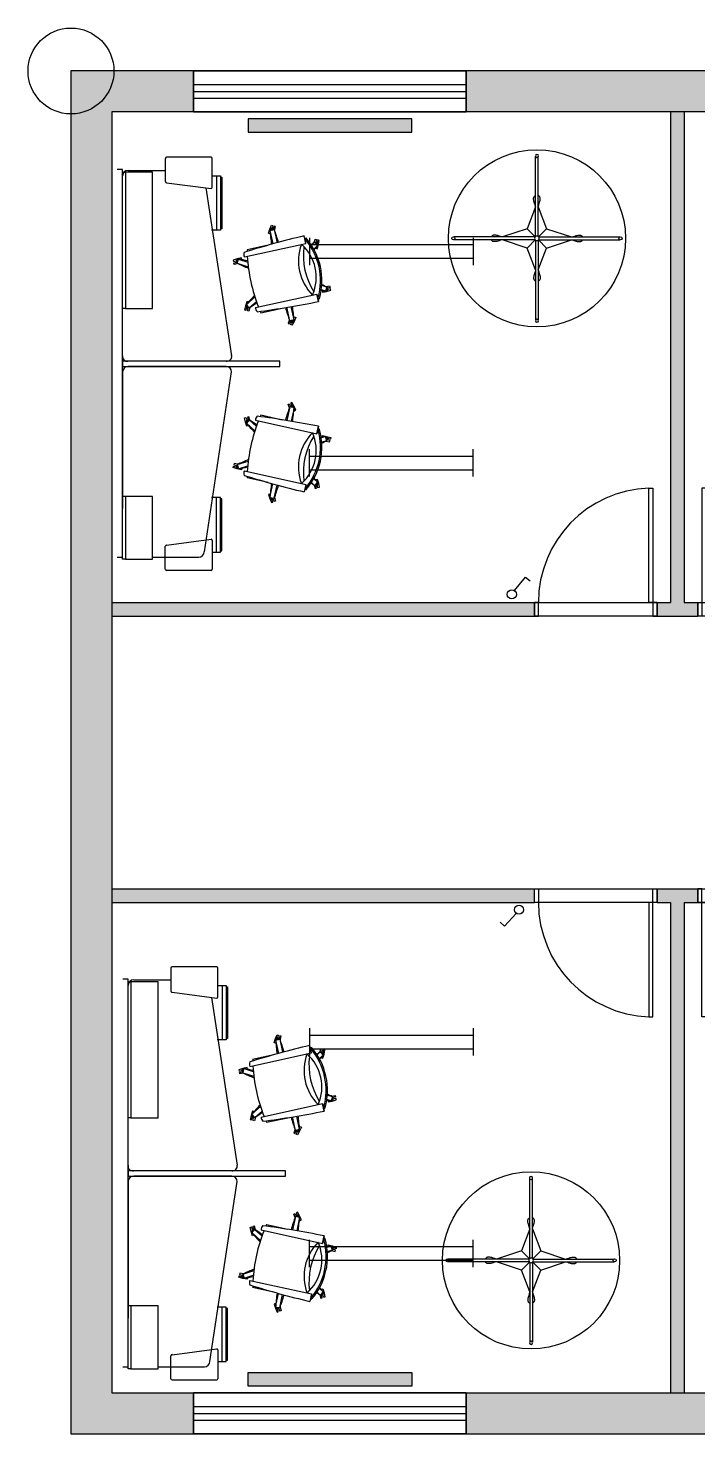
# Model space of a CAD drawing. Header units: millimetres. Extents: x -315 to 108661, y -1189 to 22294.
# Drawn here: x -315 to 4600, y 0 to 10315 of the extents above; entities that cross this region are included whole.
import ezdxf

# ---------------------------------------------------------------- set-up
doc = ezdxf.new("R2010")
doc.units = ezdxf.units.MM
for name, color, linetype in [('Doors', 150, 'Continuous'), ('ExternalWalls', 7, 'Continuous'), ('FurnitureBlock', 7, 'Continuous'), ('Hatch', 252, 'Continuous'), ('InternalWalls', 7, 'Continuous'), ('Lighting', 30, 'Continuous'), ('Radiators', 10, 'Continuous'), ('Windows', 92, 'Continuous')]:
    doc.layers.add(name, color=color, linetype=linetype)

# ---------------------------------------------------------------- blocks, each defined once
blk = doc.blocks.new('Window01')
at = {"layer": 'Windows'}
for points in [[(0, 300), (0, 0)], [(2000, 300), (2000, 0)], [(0, 200), (2000, 200)], [(0, 150), (2000, 150)], [(0, 100), (2000, 100)]]:
    blk.add_lwpolyline(points, dxfattribs=at)
blk.add_lwpolyline([(0, 0), (2000, 0), (2000, 300), (0, 300)], close=True, dxfattribs=at)
blk = doc.blocks.new('Light01')
at = {"layer": 'Lighting'}
for p, q in [((-600, 150), (-600, -50)), ((600, 150), (600, -50))]:
    blk.add_line(p, q, dxfattribs=at)
for points in [[(-600, 100), (600, 100)], [(-600, 0), (600, 0)]]:
    blk.add_lwpolyline(points, dxfattribs=at)
blk = doc.blocks.new('A$Cb02a9d20')
at = {"layer": 'FurnitureBlock', "color": 18, "linetype": 'ByBlock', "lineweight": -2, "true_color": 0x000000}
for p, q in [((6999, 15413), (6999, 15310)), ((7335, 15422), (7008, 15422)), ((7344, 15310), (7344, 15413)), ((6686, 15331), (6646, 15331)), ((6686, 12487), (6686, 15331)), ((6686, 14313), (6686, 15313)), ((6686, 15313), (6706, 15313)), ((6686, 13966), (6686, 15286)), ((6706, 15313), (6706, 14313)), ((6906, 15313), (6706, 15313)), ((6726, 15326), (6999, 15326)), ((6906, 14313), (6906, 15313)), ((6999, 15310), (6999, 15244)), ((7344, 15201), (7344, 15310)), ((7344, 15286), (7405, 15286)), ((7375, 15286), (7375, 14886)), ((7405, 15286), (7405, 14886)), ((7405, 15286), (7405, 15276)), ((7405, 15276), (7415, 15276)), ((7415, 15276), (7415, 14896)), ((7008, 15235), (7335, 15192)), ((7297, 15197), (7486, 13966)), ((7405, 14886), (7338, 14886)), ((7415, 14896), (7405, 14896)), ((7757, 14864), (7766, 14895)), ((7767, 14861), (7757, 14864)), ((7766, 14895), (7779, 14924)), ((7767, 14885), (7798, 14892)), ((7767, 14885), (7789, 14786)), ((7769, 14867), (7767, 14861)), ((7779, 14924), (7788, 14920)), ((7785, 14910), (7781, 14901)), ((7788, 14920), (7785, 14910)), ((7795, 14906), (7791, 14897)), ((7798, 14916), (7795, 14906)), ((7808, 14913), (7798, 14916)), ((7798, 14892), (7819, 14795)), ((7800, 14886), (7808, 14913)), ((7579, 14691), (8030, 14790)), ((7755, 14777), (7599, 14743)), ((8030, 14790), (8018, 14845)), ((8095, 14798), (8072, 14776)), ((8117, 14774), (8088, 14748)), ((8091, 14794), (8099, 14820)), ((8095, 14798), (8117, 14774)), ((8099, 14820), (8109, 14818)), ((8105, 14760), (8103, 14754)), ((8103, 14754), (8113, 14751)), ((8106, 14808), (8104, 14798)), ((8109, 14818), (8106, 14808)), ((8113, 14751), (8123, 14781)), ((8117, 14805), (8114, 14795)), ((8119, 14815), (8117, 14805)), ((8129, 14812), (8119, 14815)), ((8123, 14781), (8129, 14812)), ((7527, 14676), (7497, 14667)), ((7497, 14667), (7500, 14657)), ((7500, 14657), (7510, 14659)), ((7503, 14646), (7513, 14649)), ((7510, 14659), (7520, 14662)), ((7513, 14649), (7522, 14652)), ((7558, 14683), (7527, 14676)), ((7527, 14645), (7536, 14675)), ((7536, 14675), (7604, 14653)), ((7555, 14671), (7561, 14673)), ((7561, 14673), (7558, 14683)), ((7505, 14636), (7503, 14646)), ((7532, 14642), (7505, 14636)), ((7527, 14645), (7608, 14619)), ((8174, 14439), (8144, 14449)), ((8184, 14469), (8147, 14481)), ((8156, 14443), (8150, 14441)), ((8150, 14441), (8153, 14431)), ((8184, 14469), (8174, 14439)), ((8178, 14472), (8205, 14478)), ((8183, 14437), (8213, 14447)), ((8198, 14465), (8188, 14462)), ((8201, 14455), (8191, 14452)), ((8208, 14467), (8198, 14465)), ((8211, 14457), (8201, 14455)), ((8205, 14478), (8208, 14467)), ((8213, 14447), (8211, 14457)), ((7597, 14362), (7588, 14332)), ((7594, 14340), (7657, 14397)), ((7615, 14316), (7594, 14340)), ((7608, 14360), (7597, 14362)), ((7606, 14354), (7608, 14360)), ((7615, 14316), (7668, 14364)), ((7661, 14319), (8112, 14418)), ((8112, 14418), (8124, 14363)), ((8124, 14363), (8112, 14418)), ((8153, 14431), (8183, 14437)), ((6706, 14313), (6686, 14313)), ((6706, 14313), (6906, 14313)), ((7588, 14332), (7581, 14302)), ((7581, 14302), (7591, 14299)), ((7591, 14299), (7594, 14309)), ((7594, 14309), (7597, 14319)), ((7601, 14296), (7604, 14306)), ((7612, 14293), (7601, 14296)), ((7604, 14306), (7607, 14316)), ((7620, 14320), (7612, 14293)), ((7701, 14281), (7856, 14315)), ((7913, 14222), (7891, 14321)), ((7944, 14229), (7922, 14326)), ((7942, 14241), (7943, 14241)), ((7943, 14241), (7947, 14251)), ((7957, 14246), (7944, 14217)), ((7947, 14251), (7957, 14246)), ((7911, 14228), (7900, 14205)), ((7900, 14205), (7909, 14200)), ((7909, 14200), (7914, 14209)), ((7944, 14229), (7913, 14222)), ((7914, 14209), (7918, 14218)), ((7918, 14195), (7923, 14204)), ((7927, 14190), (7918, 14195)), ((7923, 14204), (7928, 14213)), ((7944, 14217), (7927, 14190)), ((7839, 13926), (6686, 13926)), ((6686, 13926), (6686, 13886)), ((7446, 13926), (6726, 13926)), ((7839, 13886), (7839, 13926)), ((6686, 13886), (7839, 13886)), ((6686, 13847), (6686, 12844)), ((7446, 13887), (6726, 13887)), ((7286, 12527), (7486, 13847)), ((7927, 13622), (7918, 13617)), ((7918, 13617), (7923, 13607)), ((7944, 13594), (7927, 13622)), ((7581, 13510), (7591, 13513)), ((7591, 13513), (7594, 13503)), ((7612, 13518), (7601, 13516)), ((7601, 13516), (7604, 13505)), ((7620, 13492), (7612, 13518)), ((7701, 13531), (7856, 13496)), ((7913, 13590), (7891, 13491)), ((7900, 13607), (7909, 13612)), ((7911, 13583), (7900, 13607)), ((7909, 13612), (7914, 13603)), ((7944, 13583), (7913, 13590)), ((7914, 13603), (7918, 13594)), ((7944, 13583), (7922, 13486)), ((7923, 13607), (7928, 13598)), ((7942, 13571), (7943, 13570)), ((7943, 13570), (7947, 13561)), ((7957, 13566), (7944, 13594)), ((7947, 13561), (7957, 13566)), ((7588, 13479), (7581, 13510)), ((7597, 13449), (7588, 13479)), ((7594, 13503), (7597, 13493)), ((7615, 13495), (7594, 13472)), ((7594, 13472), (7657, 13415)), ((7608, 13452), (7597, 13449)), ((7604, 13505), (7607, 13496)), ((7606, 13458), (7608, 13452)), ((7615, 13495), (7668, 13447)), ((7661, 13492), (8112, 13393)), ((8112, 13393), (8124, 13448)), ((8124, 13448), (8112, 13393)), ((8174, 13372), (8144, 13363)), ((8184, 13342), (8147, 13331)), ((8150, 13371), (8153, 13381)), ((8156, 13369), (8150, 13371)), ((8153, 13381), (8183, 13374)), ((8184, 13342), (8174, 13372)), ((8178, 13340), (8205, 13334)), ((8183, 13374), (8213, 13365)), ((8198, 13347), (8188, 13350)), ((8201, 13357), (8191, 13360)), ((8208, 13344), (8198, 13347)), ((8211, 13354), (8201, 13357)), ((8205, 13334), (8208, 13344)), ((8213, 13365), (8211, 13354)), ((7497, 13145), (7500, 13155)), ((7527, 13135), (7497, 13145)), ((7500, 13155), (7510, 13152)), ((7505, 13175), (7503, 13165)), ((7503, 13165), (7513, 13163)), ((7532, 13170), (7505, 13175)), ((7510, 13152), (7520, 13150)), ((7513, 13163), (7522, 13160)), ((7527, 13167), (7608, 13193)), ((7527, 13167), (7536, 13137)), ((7558, 13129), (7527, 13135)), ((7536, 13137), (7604, 13159)), ((7555, 13140), (7561, 13139)), ((7561, 13139), (7558, 13129)), ((7579, 13121), (8030, 13022)), ((7755, 13035), (7599, 13069)), ((7767, 12926), (7789, 13025)), ((7798, 12920), (7819, 13017)), ((8030, 13022), (8018, 12966)), ((8095, 13014), (8072, 13036)), ((8117, 13037), (8088, 13063)), ((8091, 13018), (8099, 12991)), ((8095, 13014), (8117, 13037)), ((8103, 13058), (8113, 13060)), ((8105, 13052), (8103, 13058)), ((8106, 13004), (8104, 13014)), ((8109, 12994), (8106, 13004)), ((8113, 13060), (8123, 13030)), ((8117, 13007), (8114, 13017)), ((8119, 12997), (8117, 13007)), ((8129, 12999), (8119, 12997)), ((8123, 13030), (8129, 12999)), ((6686, 12473), (6686, 12934)), ((6906, 12934), (6686, 12934)), ((6706, 12934), (6706, 12473)), ((6906, 12473), (6906, 12934)), ((7405, 12925), (7338, 12925)), ((7375, 12525), (7375, 12925)), ((7405, 12525), (7405, 12925)), ((7415, 12915), (7405, 12915)), ((7415, 12535), (7415, 12915)), ((7767, 12951), (7757, 12947)), ((7757, 12947), (7766, 12917)), ((7766, 12917), (7779, 12888)), ((7769, 12945), (7767, 12951)), ((7767, 12926), (7798, 12920)), ((7785, 12902), (7781, 12911)), ((7788, 12892), (7785, 12902)), ((7795, 12905), (7791, 12915)), ((7798, 12895), (7795, 12905)), ((7808, 12899), (7798, 12895)), ((7800, 12925), (7808, 12899)), ((8099, 12991), (8109, 12994)), ((7779, 12888), (7788, 12892)), ((7008, 12576), (7335, 12619)), ((7344, 12611), (7344, 12502)), ((6646, 12487), (6686, 12487)), ((6906, 12487), (7246, 12487)), ((6999, 12502), (6999, 12568)), ((6999, 12399), (6999, 12502)), ((7344, 12525), (7405, 12525)), ((7344, 12502), (7344, 12399)), ((7405, 12525), (7405, 12535)), ((7405, 12535), (7415, 12535)), ((6706, 12473), (6686, 12473)), ((6706, 12473), (6906, 12473)), ((7335, 12390), (7008, 12390))]:
    blk.add_line(p, q, dxfattribs=at)
for centre, radius, start, end in [((7008, 15413), 8.62, 90, 180), ((7335, 15413), 8.62, 0, 90), ((6726, 15286), 40, 90, 180), ((7008, 15244), 8.61, 179.9365, 270.0635), ((7335, 15201), 8.62, 270, 0), ((9641, 15047), 1881, 184.948, 188.0707), ((7782, 14889), 12.1, 12.3957, 192.3957), ((7782, 14889), 5.25, 12.3957, 192.3957), ((6029, 14254), 1881, 16.8027, 19.8435), ((9599, 8242), 6790, 103.4675, 107.3217), ((8329, 14661), 353, 159.7779, 225.0136), ((7783, 14541), 324, 336.3869, 48.4046), ((8521, 14703), 509, 173.0346, 211.7569), ((8031, 14823), 5.33, 51.0848, 229.4686), ((7667, 14516), 471, 344.6886, 40.1029), ((7667, 14516), 481, 344.4644, 40.3271), ((9173, 13256), 1881, 124.948, 125.9111), ((6679, 15987), 1881, 318.6276, 319.8435), ((8106, 14786), 12.1, 312.3957, 132.3957), ((8106, 14786), 5.25, 312.3957, 132.3957), ((7532, 14660), 12.1, 72.3957, 252.3957), ((7532, 14660), 5.25, 72.3957, 252.3957), ((7205, 12823), 1881, 77.7527, 79.8435), ((7620, 14710), 44.9, 161.3913, 204.5575), ((8797, 14764), 1198, 181.0217, 181.5784), ((8797, 14764), 1198, 183.2555, 201.536), ((8323, 16348), 1881, 244.948, 247.6954), ((8506, 16290), 1881, 258.8804, 259.8435), ((7387, 12766), 1881, 64.948, 66.1639), ((8179, 14454), 12.1, 252.3957, 72.3957), ((8179, 14454), 5.25, 252.3957, 72.3957), ((9031, 13127), 1881, 137.0961, 139.8435), ((6538, 15858), 1881, 304.948, 307.0388), ((6790, 21021), 6790, 277.4698, 281.324), ((8126, 14389), 5.33, 155.3229, 333.7067), ((7605, 14328), 12.1, 132.3957, 312.3957), ((7605, 14328), 5.25, 132.3957, 312.3957), ((7706, 14320), 44.9, 180.234, 223.4002), ((8797, 14764), 1198, 203.2131, 203.7698), ((9682, 14860), 1881, 196.7208, 199.8435), ((6070, 14066), 1881, 4.948, 7.9888), ((7928, 14225), 12.1, 192.3957, 12.3957), ((7928, 14225), 5.25, 192.3957, 12.3957), ((6718, 13959), 33.6, 167.6484, 282.3516), ((7452, 13960), 34.3, 259.5388, 10.4612), ((6726, 13847), 40, 90, 180), ((7446, 13847), 40, 0, 90), ((7706, 13492), 44.9, 136.5998, 179.766), ((6790, 6790), 6790, 78.676, 82.5302), ((8797, 13048), 1198, 156.2302, 156.7869), ((9682, 12951), 1881, 160.1565, 163.2792), ((7928, 13586), 12.1, 347.6043, 167.6043), ((7928, 13586), 5.25, 347.6043, 167.6043), ((6070, 13745), 1881, 352.0112, 355.052), ((7605, 13484), 12.1, 47.6043, 227.6043), ((9031, 14685), 1881, 220.1565, 222.9039), ((7605, 13484), 5.25, 47.6043, 227.6043), ((8797, 13048), 1198, 158.464, 176.7445), ((6538, 11954), 1881, 52.9612, 55.052), ((7667, 13296), 471, 319.8971, 15.3114), ((7667, 13296), 481, 319.6729, 15.5356), ((8126, 13423), 5.33, 26.2933, 204.6771), ((8329, 13151), 353, 134.9864, 200.2221), ((7783, 13271), 324, 311.5954, 23.6131), ((8521, 13108), 509, 148.2431, 186.9654), ((8506, 11521), 1881, 100.1565, 101.1196), ((7387, 15046), 1881, 293.8361, 295.052), ((8179, 13357), 12.1, 287.6043, 107.6043), ((8179, 13357), 5.25, 287.6043, 107.6043), ((8323, 11463), 1881, 112.3046, 115.052), ((7532, 13152), 12.1, 107.6043, 287.6043), ((7532, 13152), 5.25, 107.6043, 287.6043), ((7205, 14988), 1881, 280.1565, 282.2473), ((7620, 13102), 44.9, 155.4425, 198.6087), ((9599, 19570), 6790, 252.6783, 256.5325), ((8797, 13048), 1198, 178.4216, 178.9783), ((9641, 12764), 1881, 171.9293, 175.052), ((6029, 13558), 1881, 340.1565, 343.1973), ((9173, 14556), 1881, 234.0889, 235.052), ((6679, 11825), 1881, 40.1565, 41.3724), ((8106, 13026), 12.1, 227.6043, 47.6043), ((8106, 13026), 5.25, 227.6043, 47.6043), ((7782, 12923), 12.1, 167.6043, 347.6043), ((7782, 12923), 5.25, 167.6043, 347.6043), ((8031, 12989), 5.33, 130.5314, 308.9152), ((7335, 12611), 8.62, 0, 90), ((7008, 12568), 8.61, 89.9365, 180.0635), ((7243, 12529), 42.2, 272.9424, 357.0576), ((7008, 12399), 8.62, 180, 270), ((7335, 12399), 8.62, 270, 0)]:
    blk.add_arc(centre, radius, start, end, dxfattribs=at)
blk = doc.blocks.new('A$Cbda17486')
at = {"layer": 'FurnitureBlock', "color": 18, "linetype": 'Continuous', "true_color": 0x000000}
for p, q in [((640, 663), (640, 1251)), ((660, 663), (660, 1251)), ((637, 660), (41, 660)), ((637, 640), (41, 640)), ((579, 721), (638, 662)), ((579, 579), (638, 638)), ((640, 637), (640, 49)), ((660, 637), (660, 49)), ((721, 721), (662, 662)), ((721, 579), (662, 638)), ((663, 660), (1259, 660)), ((663, 640), (1259, 640))]:
    blk.add_line(p, q, dxfattribs=at)
for points in [[(640, 881), (636, 895), (633, 906), (630, 916), (628, 923), (627, 929), (626, 934), (626, 938), (626, 942), (626, 945), (627, 948), (628, 951), (629, 954), (631, 956), (633, 959), (636, 961), (640, 963)], [(660, 881), (664, 895), (667, 906), (670, 916), (672, 923), (673, 929), (674, 934), (674, 938), (674, 942), (674, 945), (673, 948), (672, 951), (671, 954), (669, 956), (667, 959), (664, 961), (660, 963)], [(640, 881), (579, 721), (397, 660)], [(660, 881), (721, 721), (903, 660)], [(397, 660), (383, 664), (372, 667), (362, 670), (355, 672), (348, 673), (344, 674), (340, 674), (336, 674), (333, 674), (330, 673), (327, 672), (324, 671), (322, 669), (319, 667), (317, 664), (315, 660)], [(397, 640), (383, 636), (372, 633), (362, 630), (355, 628), (348, 627), (344, 626), (340, 626), (336, 626), (333, 626), (330, 627), (327, 628), (324, 629), (322, 631), (319, 633), (317, 636), (315, 640)], [(640, 419), (579, 579), (397, 640)], [(660, 419), (721, 579), (903, 640)], [(903, 660), (917, 664), (928, 667), (938, 670), (945, 672), (952, 673), (956, 674), (960, 674), (964, 674), (967, 674), (970, 673), (973, 672), (976, 671), (978, 669), (981, 667), (983, 664), (985, 660)], [(903, 640), (917, 636), (928, 633), (938, 630), (945, 628), (952, 627), (956, 626), (960, 626), (964, 626), (967, 626), (970, 627), (973, 628), (976, 629), (978, 631), (981, 633), (983, 636), (985, 640)], [(640, 419), (636, 405), (633, 394), (630, 384), (628, 377), (627, 371), (626, 366), (626, 362), (626, 358), (626, 355), (627, 352), (628, 349), (629, 346), (631, 344), (633, 341), (636, 339), (640, 337)], [(660, 419), (664, 405), (667, 394), (670, 384), (672, 377), (673, 371), (674, 366), (674, 362), (674, 358), (674, 355), (673, 352), (672, 349), (671, 346), (669, 344), (667, 341), (664, 339), (660, 337)]]:
    blk.add_lwpolyline(points, dxfattribs=at)
at = {"layer": 'FurnitureBlock', "color": 18, "true_color": 0x000000}
blk.add_circle((650, 650), 650, dxfattribs=at)
at = {"layer": 'FurnitureBlock', "color": 18, "linetype": 'Continuous', "true_color": 0x000000}
for centre in [(37, 650), (1263, 650)]:
    blk.add_circle(centre, 11.2, dxfattribs=at)
for centre, radius, start, end in [((650, 1255), 11.2, 90, 270), ((650, 1255), 11.2, 270, 90), ((650, 650), 16.8, 90, 270), ((650, 650), 16.8, 270, 90), ((650, 45), 11.2, 90, 270), ((650, 45), 11.2, 270, 90)]:
    blk.add_arc(centre, radius, start, end, dxfattribs=at)
blk = doc.blocks.new('A$C94d0bfde')
at = {"layer": 'Lighting', "color": 116, "true_color": 0x136734}
blk.add_lwpolyline([(52, 61), (134, 159), (167, 131)], dxfattribs=at)
blk.add_circle((33, 33), 33.4, dxfattribs=at)
blk = doc.blocks.new('A$C867aae40')
at = {"layer": 'Radiators'}
h = blk.add_hatch(color=256, dxfattribs=at)
h.dxf.hatch_style = 1
h.paths.add_polyline_path([(0, 100), (0, 0), (1200, 0), (1200, 100)])
blk.add_lwpolyline([(0, 0), (1200, 0), (1200, 100), (0, 100)], close=True, dxfattribs=at)
blk = doc.blocks.new('*U81')
at = {"layer": 'Doors'}
for points in [[(30, 100), (59, 100), (59, 940), (30, 940)], [(0, 100), (30, 100), (30, 0), (0, 0)], [(870, 100), (900, 100), (900, 0), (870, 0)]]:
    blk.add_lwpolyline(points, close=True, dxfattribs=at)
blk.add_arc((30, 100), 840, 0, 88.0155, dxfattribs=at)
blk = doc.blocks.new('*U80')
at = {"layer": 'Doors'}
for points in [[(870, 100), (841, 100), (841, 940), (870, 940)], [(30, 100), (0, 100), (0, 0), (30, 0)], [(900, 100), (870, 100), (870, 0), (900, 0)]]:
    blk.add_lwpolyline(points, close=True, dxfattribs=at)
blk.add_arc((870, 100), 840, 91.9845, 180, dxfattribs=at)
blk = doc.blocks.new('*U82')
at = {"layer": 'Doors'}
for points in [[(30, 0), (0, 0), (0, 100), (30, 100)], [(870, 0), (841, 0), (841, -840), (870, -840)], [(900, 0), (870, 0), (870, 100), (900, 100)]]:
    blk.add_lwpolyline(points, close=True, dxfattribs=at)
blk.add_arc((870, 0), 840, 180, 268.0155, dxfattribs=at)
blk = doc.blocks.new('*U83')
at = {"layer": 'Doors'}
for points in [[(0, 0), (30, 0), (30, 100), (0, 100)], [(30, 0), (59, 0), (59, -840), (30, -840)], [(870, 0), (900, 0), (900, 100), (870, 100)]]:
    blk.add_lwpolyline(points, close=True, dxfattribs=at)
blk.add_arc((30, 0), 840, 271.9845, 0, dxfattribs=at)

msp = doc.modelspace()

# ---------------------------------------------------------------- hatches: boundary and pattern name
at = {"layer": 'Hatch'}
h = msp.add_hatch(color=256, dxfattribs=at)
h.dxf.hatch_style = 1
h.paths.add_polyline_path([(300, 9700), (900, 9700), (900, 10000), (0, 10000), (0, 0), (900, 0), (900, 300), (300, 300)])
h.paths.add_polyline_path([(6500, 10000), (2900, 10000), (2900, 9700), (6500, 9700)])
h.paths.add_polyline_path([(12600, 10000), (8500, 10000), (8500, 9700), (12600, 9700)])
h.paths.add_polyline_path([(17100, 10000), (14600, 10000), (14600, 9700), (17100, 9700)])
h.paths.add_polyline_path([(20000, 10000), (19100, 10000), (19100, 9700), (19700, 9700), (19700, 5900), (20000, 5900)])
h.paths.add_polyline_path([(20000, 4100), (19700, 4100), (19700, 300), (19100, 300), (19100, 0), (20000, 0)])
h.paths.add_polyline_path([(17100, 300), (14600, 300), (14600, 0), (17100, 0)])
h.paths.add_polyline_path([(12600, 300), (8500, 300), (8500, 0), (12600, 0)])
h.paths.add_polyline_path([(6500, 300), (2900, 300), (2900, 0), (6500, 0)])
h = msp.add_hatch(color=256, dxfattribs=at)
h.dxf.hatch_style = 1
h.paths.add_polyline_path([(4500, 9700), (4400, 9700), (4400, 6100), (4300, 6100), (4300, 6000), (4600, 6000), (4600, 6100), (4500, 6100)])
h.paths.add_polyline_path([(3400, 6100), (300, 6100), (300, 6000), (3400, 6000)])
h.paths.add_polyline_path([(3400, 4000), (300, 4000), (300, 3900), (3400, 3900)])
h.paths.add_polyline_path([(4600, 4000), (4300, 4000), (4300, 3900), (4400, 3900), (4400, 300), (4500, 300), (4500, 3900), (4600, 3900)])
h.paths.add_polyline_path([(15600, 4000), (5500, 4000), (5500, 3900), (10500, 3900), (10500, 300), (10600, 300), (10600, 3900), (15600, 3900)])
h.paths.add_polyline_path([(15600, 6100), (10600, 6100), (10600, 9700), (10500, 9700), (10500, 6100), (5500, 6100), (5500, 6000), (15600, 6000)])
h.paths.add_polyline_path([(16700, 4000), (16500, 4000), (16500, 3900), (16600, 3900), (16600, 300), (16700, 300)])
h.paths.add_polyline_path([(18700, 6100), (16700, 6100), (16700, 9700), (16600, 9700), (16600, 6100), (16500, 6100), (16500, 6000), (18700, 6000)])
h.paths.add_polyline_path([(19700, 6100), (19600, 6100), (19600, 6000), (19700, 6000)])

# ---------------------------------------------------------------- linework, layer by layer
at = {"color": 0}
msp.add_circle((0, 10000), 315, dxfattribs=at)
at = {"layer": 'ExternalWalls', "color": 7, "true_color": 0xffffff}
for points in [[(20000, 5900), (20000, 10000), (0, 10000), (0, 0), (20000, 0), (20000, 4100)], [(19700, 5900), (19700, 9700), (300, 9700), (300, 300), (19700, 300), (19700, 4100)]]:
    msp.add_lwpolyline(points, dxfattribs=at)
at = {"layer": 'ExternalWalls'}
for points in [[(900, 10000), (900, 9700)], [(2900, 10000), (2900, 9700)], [(900, 0), (900, 300)], [(2900, 0), (2900, 300)]]:
    msp.add_lwpolyline(points, dxfattribs=at)
at = {"layer": 'InternalWalls'}
for points in [[(4400, 9700), (4400, 6100)], [(4500, 9700), (4500, 6100)], [(3400, 6100), (3400, 6000)], [(4300, 6100), (4300, 6000)], [(4300, 6100), (4400, 6100)], [(4500, 6100), (4600, 6100)], [(4600, 6100), (4600, 6000)], [(4300, 6000), (4600, 6000)], [(300, 4000), (3400, 4000)], [(3400, 3900), (3400, 4000)], [(4300, 3900), (4300, 4000)], [(4300, 4000), (4600, 4000)], [(4600, 3900), (4600, 4000)], [(300, 3900), (3400, 3900)], [(4300, 3900), (4400, 3900)], [(4400, 3900), (4400, 300)], [(4500, 3900), (4500, 300)], [(4500, 3900), (4600, 3900)]]:
    msp.add_lwpolyline(points, dxfattribs=at)
at = {"layer": 'InternalWalls', "color": 7, "true_color": 0xffffff}
for points in [[(300, 6100), (3400, 6100)], [(300, 6000), (3400, 6000)]]:
    msp.add_lwpolyline(points, dxfattribs=at)
at = {"layer": 'InternalWalls', "color": 0}
for points in [[(3400, 6100), (4300, 6100), (4300, 6000), (3400, 6000)], [(4600, 6100), (5500, 6100), (5500, 6000), (4600, 6000)], [(3400, 4000), (4300, 4000), (4300, 3900), (3400, 3900)], [(4600, 4000), (5500, 4000), (5500, 3900), (4600, 3900)]]:
    msp.add_lwpolyline(points, close=True, dxfattribs=at)
at = {"layer": 'Windows', "color": 0}
for points in [[(900, 10000), (2900, 10000), (2900, 9700), (900, 9700)], [(900, 300), (2900, 300), (2900, 0), (900, 0)]]:
    msp.add_lwpolyline(points, close=True, dxfattribs=at)

# ---------------------------------------------------------------- block references
at = {"color": 0}
for name, p in [('*U80', (3400, 6000)), ('*U81', (4600, 6000)), ('*U82', (3400, 3900)), ('*U83', (4600, 3900))]:
    msp.add_blockref(name, p, dxfattribs=at)
at = {"layer": 'FurnitureBlock'}
for name, p in [('A$Cbda17486', (2769, 8122)), ('A$Cb02a9d20', (-6307, -6055)), ('A$Cb02a9d20', (-6266, -11995)), ('A$Cbda17486', (2726, 623))]:
    msp.add_blockref(name, p, dxfattribs=at)
at = {"layer": 'Lighting'}
for p in [(2350, 8626), (2350, 2826)]:
    msp.add_blockref('Light01', p, dxfattribs=at)
at = {"layer": 'Lighting', "xscale": -1, "rotation": 180}
for p in [(2350, 7174), (2350, 1374)]:
    msp.add_blockref('Light01', p, dxfattribs=at)
at = {"layer": 'Lighting', "color": 0}
msp.add_blockref('A$C94d0bfde', (3202, 6127), dxfattribs=at)
at = {"layer": 'Lighting', "color": 0, "rotation": 177.822843502382}
msp.add_blockref('A$C94d0bfde', (3322, 3878), dxfattribs=at)
at = {"layer": 'Radiators', "color": 0}
msp.add_blockref('A$C867aae40', (1300, 9550), dxfattribs=at)
at = {"layer": 'Radiators', "color": 0, "xscale": -1, "rotation": 180}
msp.add_blockref('A$C867aae40', (1300, 450), dxfattribs=at)
at = {"layer": 'Windows'}
for p in [(900, 9700), (900, 0)]:
    msp.add_blockref('Window01', p, dxfattribs=at)

doc.saveas('drawing.dxf')
